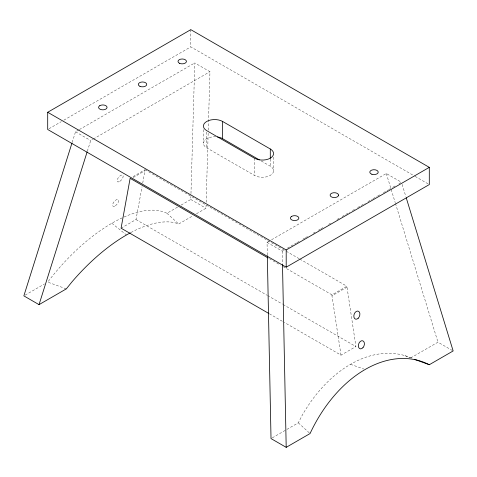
<?xml version="1.0" encoding="UTF-8"?>
<svg xmlns="http://www.w3.org/2000/svg" width="477" height="477" viewBox="0 0 477 477"><rect width="100%" height="100%" fill="white"/><g stroke="black" fill="none" stroke-linecap="round" stroke-linejoin="round"><path stroke-width="0.36" stroke-dasharray="2.38 1.79" d="M181.129 205.068L190.8 199.487L190.883 196.518M190.973 193.549L194.777 62.934L209.958 71.699L208.252 130.328M196.464 213.75L205.981 208.252L206.07 205.283M206.153 202.314L208.163 133.298M121.08 228.179L135.987 219.569L142.063 186.751M142.736 183.108L145.032 169.711L131.986 177.241M72.17 142.438L75.527 131.783L78.747 129.923M87.345 151.203L90.702 140.548L92.633 139.427M286.88 429.419L298.304 422.825L302.478 414.787A122.267 82.694 -70.5 0 1 404.931 355.633L412.599 358.352M48.988 128.742L61.235 121.677M63.817 120.186L190.8 46.871L414.477 176.007M79.391 129.553L194.777 62.934M93.277 139.057L209.958 71.699M133.232 177.522L145.032 170.712M25.138 295.132L44.474 283.964M124.062 217.017A122.267 55.928 -51.3 0 1 166.95 213.255L177.909 206.929M130.972 232.478A122.267 55.928 -51.3 0 1 174.522 222.61L178.696 224.005L192.654 215.944M267.305 254.992L267.048 242.358L268.98 241.243M271.562 239.752L386.292 173.509L401.473 182.274M267.048 242.358L282.223 251.123L284.161 250.008M287.381 248.141L296.408 242.936M297.052 242.56L299.628 241.076M302.853 239.21L304.785 238.095M305.429 237.725L308.655 235.865M313.168 233.259L315.1 232.144M318.32 230.278L320.258 229.163M320.902 228.793L324.121 226.933M328.635 224.327L330.567 223.212M337.018 219.486L339.594 218.001M342.17 216.51L349.909 212.044M352.485 210.554L355.067 209.069M357.643 207.578L365.376 203.113M367.958 201.622L372.465 199.022M373.115 198.647L376.979 196.417M377.623 196.041L380.849 194.181M383.425 192.69L387.938 190.09M388.582 189.715L392.452 187.485M393.096 187.109L395.028 185.994M398.897 183.764L400.829 182.643M282.956 266.554L331.968 294.852L346.874 286.242L355.92 346.546L341.013 355.15L284.256 322.38M341.013 355.15L331.968 295.847L346.874 287.243M272.289 437.844L286.248 429.783M410.685 357.941L437.969 342.188L453.15 350.953M350.517 364.309L363.76 369.001M66.315 288.889L47.7 282.104A122.267 55.928 -51.3 0 1 122.655 217.649M404.931 355.633L410.047 357.684M415.121 176.383L428.012 183.824M261.277 160.999L270.298 166.211A11.245 6.493 0 0 1 270.298 175.387A11.245 6.493 0 0 1 254.402 175.387L206.702 147.846A11.245 6.493 0 0 1 204.567 140.387A11.245 6.493 0 0 1 216.117 136.821M145.032 169.711L285.61 250.872M286.26 251.248L299.157 258.695M299.8 259.065L346.874 286.242M75.527 131.783L90.702 140.548M190.8 199.487L205.981 208.252M269.416 258.737L280.381 265.063M135.987 219.569L266.911 295.162M267.561 295.531L282.396 304.093M283.04 304.469L355.92 346.546M269.422 313.818L283.612 322.011M111.845 223.254L126.483 234.964M166.95 213.255L178.696 224.005M298.304 422.825L309.513 433.08M402.129 184.408L405.838 196.506M386.292 173.509L395.23 202.689M395.451 203.399L437.969 342.188M282.223 251.123L282.497 264.502M331.968 294.852L331.968 295.847M273.595 157.172L273.595 170.796M270.298 159.038L270.298 166.211M254.402 158.173L254.402 175.387M206.702 132.069L206.702 147.846M203.405 129.631L203.405 143.261M190.8 29.657L190.8 46.871M119.983 181.254A4.215 1.926 -51.3 0 0 122.839 175.232A4.215 1.926 -51.3 0 0 117.592 178.905A4.215 1.926 -51.3 0 0 119.983 181.254M115.356 205.76A4.215 1.926 -51.3 0 0 118.362 199.714A4.215 1.926 -51.3 0 0 113.127 203.214A4.215 1.926 -51.3 0 0 115.356 205.76"/><path stroke-width="0.72" d="M71.944 143.148L23.85 295.877L39.031 304.642L66.315 288.889L72.069 281.758A122.267 55.928 -51.3 0 1 130.334 232.824M39.031 304.642L87.124 151.913M47.7 112.274L190.8 29.657L429.3 167.355L429.3 184.569L286.2 267.186L47.7 129.488L47.7 112.274L286.2 249.972L429.3 167.355M267.323 255.738L271.019 438.578L286.2 447.343L310.05 433.569A122.267 82.694 -70.5 0 1 429.3 364.726L453.15 350.953L406.273 197.931M414.823 359.449L429.3 364.726M270.298 148.997A11.245 6.493 0 0 1 270.298 158.173A11.245 6.493 0 0 1 254.402 158.173L206.702 130.638A11.245 6.493 0 0 1 206.702 121.456A11.245 6.493 0 0 1 222.598 121.456L270.298 148.997L270.298 158.316M217.56 136.988A11.245 6.493 0 0 1 222.598 138.67L259.339 159.884M268.128 257.991L130.126 178.315L121.08 228.179L268.778 313.449M282.497 264.502L286.2 447.343M286.2 249.972L286.2 267.186M222.598 121.456L222.598 138.67M99.848 105.667L99.484 105.906A4.215 2.433 0 0 0 99.848 109.108A4.215 2.433 0 0 0 105.399 109.316L105.811 109.108A4.215 2.433 0 0 0 105.811 105.667A4.215 2.433 0 0 0 99.848 105.667M291.644 216.397L291.28 216.636A4.215 2.433 0 0 0 291.644 219.837A4.215 2.433 0 0 0 297.189 220.046L297.606 219.837A4.215 2.433 0 0 0 297.606 216.397A4.215 2.433 0 0 0 291.644 216.397M338.545 195.141L338.509 194.825A4.215 2.433 0 0 0 331.909 193.149A4.215 2.433 0 0 0 332.38 197.299A4.215 2.433 0 0 0 338.545 195.141M371.899 174.26A4.215 2.433 0 0 0 378.225 172.155A4.215 2.433 0 0 0 371.899 170.045A4.215 2.433 0 0 0 371.899 174.26M139.97 86.343A4.215 2.433 0 0 0 146.713 84.727A4.215 2.433 0 0 0 140.924 82.163A4.215 2.433 0 0 0 139.97 86.343M179.65 63.352A4.215 2.433 0 0 0 186.394 61.742A4.215 2.433 0 0 0 180.604 59.172A4.215 2.433 0 0 0 179.65 63.352M358.197 318.254A4.215 2.85 -70.5 0 0 358.561 311.29A4.215 2.85 -70.5 0 0 353.833 315.857A4.215 2.85 -70.5 0 0 358.197 318.254M362.973 347.638A4.215 2.85 -70.5 0 0 362.83 340.828A4.215 2.85 -70.5 0 0 358.352 345.897A4.215 2.85 -70.5 0 0 362.973 347.638"/></g></svg>
